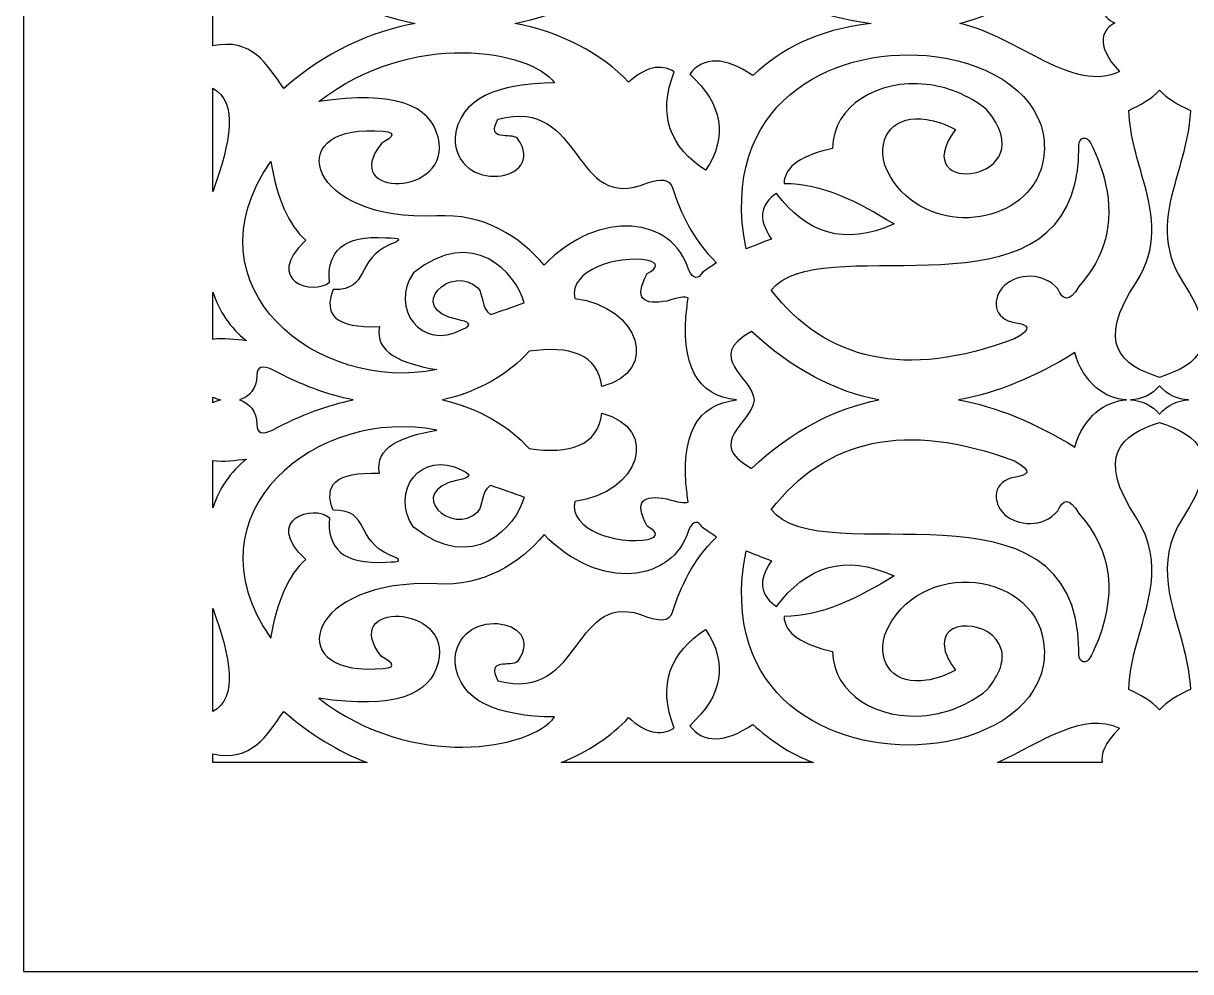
# Model space of a CAD drawing. Header units: millimetres. Extents: x -518 to 482, y -486 to 514.
# Drawn here: x -518 to -4, y -486 to -69 of the extents above; entities that cross this region are included whole.
import ezdxf

# ---------------------------------------------------------------- set-up
doc = ezdxf.new("R2010")
doc.units = ezdxf.units.MM
doc.layers.add('Plan 1', color=7, linetype='Continuous')

msp = doc.modelspace()

# ---------------------------------------------------------------- linework, layer by layer
at = {"layer": 'Plan 1', "color": 17}
for points, knots in [([(-517.87, 514.22), (-517.87, 514.22), (482.13, 514.22), (482.13, 514.22), (482.13, 514.22), (482.13, 514.22), (482.13, -485.78), (482.13, -485.78), (482.13, -485.78), (482.13, -485.78), (-517.87, -485.78), (-517.87, -485.78), (-517.87, -485.78), (-517.87, -485.78), (-517.87, 514.22), (-517.87, 514.22)], [0, 0, 0, 0, 0.2, 0.2, 0.2, 0.2, 0.4, 0.4, 0.4, 0.4, 0.6, 0.6, 0.6, 0.6, 1, 1, 1, 1]), ([(-301.66, -68.57), (-281.15, -72.52), (-263.27, -81.86), (-251.51, -94.49), (-251.51, -94.49), (-244.28, -87.77), (-237.6, -86.21), (-231.46, -89.84), (-231.46, -89.84), (-239.05, -109.25), (-233.03, -123.13), (-217.7, -133.23), (-217.7, -133.23), (-207.68, -118.39), (-209.99, -104.29), (-224.65, -90.92), (-224.65, -90.92), (-218.48, -83.04), (-209.22, -83.23), (-196.87, -91.47), (-196.87, -91.47), (-183.76, -79.66), (-169.29, -71.59), (-144.84, -68.57), (-144.84, -68.57), (-169.29, -65.56), (-183.76, -57.49), (-196.87, -45.68), (-196.87, -45.68), (-209.22, -53.92), (-218.48, -54.1), (-224.65, -46.23), (-224.65, -46.23), (-209.99, -32.86), (-207.68, -18.75), (-217.7, -3.92), (-217.7, -3.92), (-233.03, -14.02), (-239.05, -27.9), (-231.46, -47.31), (-231.46, -47.31), (-237.6, -50.93), (-244.28, -49.38), (-251.51, -42.66), (-251.51, -42.66), (-263.27, -55.29), (-281.15, -64.63), (-301.66, -68.57)], [0, 0, 0, 0, 0.076923, 0.076923, 0.076923, 0.076923, 0.153846, 0.153846, 0.153846, 0.153846, 0.230769, 0.230769, 0.230769, 0.230769, 0.307692, 0.307692, 0.307692, 0.307692, 0.384615, 0.384615, 0.384615, 0.384615, 0.461538, 0.461538, 0.461538, 0.461538, 0.538462, 0.538462, 0.538462, 0.538462, 0.615385, 0.615385, 0.615385, 0.615385, 0.692308, 0.692308, 0.692308, 0.692308, 0.769231, 0.769231, 0.769231, 0.769231, 0.846154, 0.846154, 0.846154, 0.846154, 1, 1, 1, 1]), ([(-434.43, -78.52), (-417.53, -74.77), (-410.74, -86.51), (-403.27, -97.21), (-403.27, -97.21), (-385.36, -81.39), (-365.3, -72.33), (-345.48, -68.57), (-345.48, -68.57), (-365.3, -64.82), (-385.36, -55.76), (-403.27, -39.94), (-403.27, -39.94), (-410.74, -50.63), (-417.53, -62.38), (-434.43, -58.63), (-434.43, -58.63), (-434.43, -58.63), (-434.43, -78.52), (-434.43, -78.52)], [0, 0, 0, 0, 0.166667, 0.166667, 0.166667, 0.166667, 0.333333, 0.333333, 0.333333, 0.333333, 0.5, 0.5, 0.5, 0.5, 0.666667, 0.666667, 0.666667, 0.666667, 1, 1, 1, 1]), ([(-35.48, -89.82), (-47.1, -77.48), (-42.45, -70.84), (-37.6, -68.39), (-37.6, -68.39), (-42.98, -66.07), (-47.98, -59.52), (-35.48, -47.33), (-35.48, -47.33), (-55.67, -37.5), (-79.88, -62.53), (-105.76, -68.57), (-105.76, -68.57), (-79.88, -74.62), (-55.67, -99.65), (-35.48, -89.82)], [0, 0, 0, 0, 0.2, 0.2, 0.2, 0.2, 0.4, 0.4, 0.4, 0.4, 0.6, 0.6, 0.6, 0.6, 1, 1, 1, 1]), ([(-225.01, -177.21), (-222.98, -181.15), (-220.95, -181.42), (-218.93, -178.03), (-218.93, -178.03), (-216.89, -176.66), (-214.87, -175.29), (-212.84, -173.91), (-212.84, -173.91), (-223.68, -163.38), (-228.4, -152.2), (-232.25, -140.93), (-232.25, -140.93), (-233.32, -136.89), (-237.56, -136.9), (-243.27, -138.73), (-243.27, -138.73), (-276.71, -152.93), (-270.79, -100.66), (-309.04, -110.69), (-309.04, -110.69), (-314.37, -121.15), (-303.55, -116.38), (-300.35, -119.21), (-300.35, -119.21), (-286.81, -138.81), (-328.44, -144.11), (-327.87, -118.66), (-327.87, -118.66), (-325.96, -101.47), (-309.21, -95.08), (-284.11, -94.75), (-284.11, -94.75), (-294.39, -80.38), (-346.86, -71), (-387.85, -103), (-387.85, -103), (-354.36, -98.1), (-338.75, -104.51), (-335.4, -118.66), (-335.4, -118.66), (-328.7, -144.95), (-379.52, -145.83), (-360.33, -121.41), (-360.33, -121.41), (-355.18, -118.48), (-352.08, -115.91), (-363.22, -115.92), (-363.22, -115.92), (-404.14, -113.86), (-392.7, -156.05), (-335.99, -153.3), (-335.99, -153.3), (-315.72, -151.97), (-299.06, -162.41), (-288.76, -175.01), (-288.76, -175.01), (-264.22, -149.72), (-231.96, -153.76), (-225.01, -177.21)], [0, 0, 0, 0, 0.0625, 0.0625, 0.0625, 0.0625, 0.125, 0.125, 0.125, 0.125, 0.1875, 0.1875, 0.1875, 0.1875, 0.25, 0.25, 0.25, 0.25, 0.3125, 0.3125, 0.3125, 0.3125, 0.375, 0.375, 0.375, 0.375, 0.4375, 0.4375, 0.4375, 0.4375, 0.5, 0.5, 0.5, 0.5, 0.5625, 0.5625, 0.5625, 0.5625, 0.625, 0.625, 0.625, 0.625, 0.6875, 0.6875, 0.6875, 0.6875, 0.75, 0.75, 0.75, 0.75, 0.8125, 0.8125, 0.8125, 0.8125, 0.875, 0.875, 0.875, 0.875, 1, 1, 1, 1]), ([(-73.26, -139.35), (-73.26, -139.35), (-73.27, -139.35), (-73.27, -139.35), (-73.27, -139.35), (-69.46, -133.54), (-67.66, -126.11), (-69.04, -117.23), (-69.04, -117.23), (-73.27, -97.15), (-95.38, -84.91), (-120.38, -82.76), (-120.38, -82.76), (-120.38, -82.76), (-120.38, -82.76), (-120.38, -82.76), (-120.38, -82.76), (-162.29, -79.15), (-212.33, -103.93), (-199.87, -167.8), (-199.87, -167.8), (-194.29, -165.64), (-192.42, -164.92), (-188.7, -163.49), (-188.7, -163.49), (-195.3, -153.85), (-192.93, -147.79), (-186.48, -143.37), (-186.48, -143.37), (-173.4, -160.68), (-156.7, -166.87), (-134.71, -156.81), (-134.71, -156.81), (-150.58, -147.04), (-166.56, -138.95), (-183.13, -138.97), (-183.13, -138.97), (-182.94, -131.42), (-175, -126.57), (-161.75, -123.58), (-161.75, -123.58), (-161.63, -104.84), (-141.77, -93.05), (-120.38, -95.45), (-120.38, -95.45), (-120.38, -95.45), (-120.38, -95.45), (-120.38, -95.45), (-120.38, -95.45), (-111.42, -96.46), (-102.19, -99.96), (-94.02, -106.48), (-94.02, -106.48), (-66.76, -138.28), (-130.6, -146.13), (-107.67, -115.27), (-107.67, -115.27), (-112.28, -112.9), (-116.55, -111.48), (-120.38, -110.89), (-120.38, -110.89), (-120.38, -110.89), (-120.38, -110.89), (-120.38, -110.89), (-120.38, -110.89), (-134.25, -108.75), (-142.26, -117.5), (-138.82, -130.91), (-138.82, -130.91), (-126.87, -160.19), (-86.99, -160.28), (-73.26, -139.35)], [0, 0, 0, 0, 0.052632, 0.052632, 0.052632, 0.052632, 0.105263, 0.105263, 0.105263, 0.105263, 0.157895, 0.157895, 0.157895, 0.157895, 0.210526, 0.210526, 0.210526, 0.210526, 0.263158, 0.263158, 0.263158, 0.263158, 0.315789, 0.315789, 0.315789, 0.315789, 0.368421, 0.368421, 0.368421, 0.368421, 0.421053, 0.421053, 0.421053, 0.421053, 0.473684, 0.473684, 0.473684, 0.473684, 0.526316, 0.526316, 0.526316, 0.526316, 0.578947, 0.578947, 0.578947, 0.578947, 0.631579, 0.631579, 0.631579, 0.631579, 0.684211, 0.684211, 0.684211, 0.684211, 0.736842, 0.736842, 0.736842, 0.736842, 0.789474, 0.789474, 0.789474, 0.789474, 0.842105, 0.842105, 0.842105, 0.842105, 0.894737, 0.894737, 0.894737, 0.894737, 1, 1, 1, 1]), ([(-434.43, -142.52), (-434.41, -142.42), (-434.38, -142.32), (-434.36, -142.22), (-434.36, -142.22), (-426.61, -120.9), (-423.39, -103.24), (-434.43, -97.1), (-434.43, -97.1), (-434.43, -97.1), (-434.43, -142.52), (-434.43, -142.52)], [0, 0, 0, 0, 0.25, 0.25, 0.25, 0.25, 0.5, 0.5, 0.5, 0.5, 1, 1, 1, 1]), ([(-17.88, -97.93), (-21.21, -101.66), (-26.12, -104.39), (-31.43, -106.86), (-31.43, -106.86), (-30.97, -118.37), (-27.33, -128.98), (-24.53, -139.35), (-24.53, -139.35), (-24.53, -139.35), (-24.52, -139.35), (-24.52, -139.35), (-24.52, -139.35), (-20.7, -153.49), (-18.44, -167.19), (-27.95, -182.13), (-27.95, -182.13), (-46.39, -210.01), (-34.78, -218.85), (-17.87, -224.34), (-17.87, -224.34), (-0.97, -218.85), (10.64, -210.01), (-7.79, -182.13), (-7.79, -182.13), (-17.31, -167.19), (-15.05, -153.49), (-11.23, -139.35), (-11.23, -139.35), (-11.23, -139.35), (-11.23, -139.35), (-11.23, -139.35), (-11.23, -139.35), (-8.43, -128.98), (-4.79, -118.37), (-4.33, -106.86), (-4.33, -106.86), (-9.64, -104.39), (-14.55, -101.66), (-17.88, -97.93)], [0, 0, 0, 0, 0.090909, 0.090909, 0.090909, 0.090909, 0.181818, 0.181818, 0.181818, 0.181818, 0.272727, 0.272727, 0.272727, 0.272727, 0.363636, 0.363636, 0.363636, 0.363636, 0.454545, 0.454545, 0.454545, 0.454545, 0.545455, 0.545455, 0.545455, 0.545455, 0.636364, 0.636364, 0.636364, 0.636364, 0.727273, 0.727273, 0.727273, 0.727273, 0.818182, 0.818182, 0.818182, 0.818182, 1, 1, 1, 1]), ([(-41.62, -139.35), (-41.62, -139.35), (-41.62, -139.35), (-41.62, -139.35), (-41.62, -139.35), (-42.92, -133.52), (-45.11, -127.45), (-48.21, -121.14), (-48.21, -121.14), (-49.95, -117.76), (-53.48, -118.58), (-53.42, -122.24), (-53.42, -122.24), (-53.34, -128.71), (-53.96, -134.38), (-55.17, -139.35), (-55.17, -139.35), (-55.17, -139.35), (-55.16, -139.35), (-55.16, -139.35), (-55.16, -139.35), (-69.56, -198.5), (-168.06, -159.4), (-188.78, -185.98), (-188.78, -185.98), (-164.75, -216.79), (-129.82, -225.46), (-81.76, -207.41), (-81.76, -207.41), (-72.95, -202.58), (-76.19, -201.18), (-81.18, -200.27), (-81.18, -200.27), (-91.31, -198.92), (-92.01, -189.17), (-85.9, -183.72), (-85.9, -183.72), (-80.52, -178.92), (-69.27, -177.68), (-62.66, -185.43), (-62.66, -185.43), (-60.48, -190.48), (-57.65, -191.66), (-53.41, -184.33), (-53.41, -184.33), (-41.78, -171.37), (-37.84, -156.38), (-41.62, -139.35)], [0, 0, 0, 0, 0.076923, 0.076923, 0.076923, 0.076923, 0.153846, 0.153846, 0.153846, 0.153846, 0.230769, 0.230769, 0.230769, 0.230769, 0.307692, 0.307692, 0.307692, 0.307692, 0.384615, 0.384615, 0.384615, 0.384615, 0.461538, 0.461538, 0.461538, 0.461538, 0.538462, 0.538462, 0.538462, 0.538462, 0.615385, 0.615385, 0.615385, 0.615385, 0.692308, 0.692308, 0.692308, 0.692308, 0.769231, 0.769231, 0.769231, 0.769231, 0.846154, 0.846154, 0.846154, 0.846154, 1, 1, 1, 1]), ([(-335.99, -220.91), (-351.61, -218.17), (-363.35, -213.5), (-361.18, -201.95), (-361.18, -201.95), (-380.67, -202.77), (-385.94, -196.63), (-381.48, -185.73), (-381.48, -185.73), (-365.05, -186), (-371.81, -172.26), (-356.55, -165.94), (-356.55, -165.94), (-350.95, -163.83), (-351.53, -162.83), (-358.29, -162.92), (-358.29, -162.92), (-377.27, -161.63), (-384.32, -169.06), (-383.22, -182.43), (-383.22, -182.43), (-389.88, -188.43), (-412.78, -182.14), (-393.63, -164.02), (-393.63, -164.02), (-401.08, -157.24), (-406.19, -145.69), (-409, -129.38), (-409, -129.38), (-447.57, -184.85), (-387.81, -231.6), (-335.99, -220.91)], [0, 0, 0, 0, 0.111111, 0.111111, 0.111111, 0.111111, 0.222222, 0.222222, 0.222222, 0.222222, 0.333333, 0.333333, 0.333333, 0.333333, 0.444444, 0.444444, 0.444444, 0.444444, 0.555556, 0.555556, 0.555556, 0.555556, 0.666667, 0.666667, 0.666667, 0.666667, 0.777778, 0.777778, 0.777778, 0.777778, 1, 1, 1, 1]), ([(-326.71, -198.92), (-322.35, -199.84), (-319.25, -200.93), (-324.97, -203.32), (-324.97, -203.32), (-342.44, -212.78), (-357.15, -193.86), (-346.12, -178.31), (-346.12, -178.31), (-320.04, -157.31), (-301.07, -178.32), (-297.45, -191.5), (-297.45, -191.5), (-302.37, -193.24), (-307.3, -194.98), (-312.23, -196.72), (-312.23, -196.72), (-316.55, -193.72), (-315.36, -187.48), (-317.77, -185.12), (-317.77, -185.12), (-329.41, -173.74), (-350.42, -194.05), (-326.71, -198.92)], [0, 0, 0, 0, 0.142857, 0.142857, 0.142857, 0.142857, 0.285714, 0.285714, 0.285714, 0.285714, 0.428571, 0.428571, 0.428571, 0.428571, 0.571429, 0.571429, 0.571429, 0.571429, 0.714286, 0.714286, 0.714286, 0.714286, 1, 1, 1, 1]), ([(-203.99, -234.24), (-221.61, -236.07), (-228.9, -249.78), (-225.83, -275.39), (-225.83, -275.39), (-225.83, -275.39), (-225.83, -275.39), (-225.83, -275.39), (-225.83, -275.39), (-225.83, -275.39), (-225.83, -275.39), (-225.83, -275.39), (-225.83, -275.39), (-225.68, -276.62), (-225.51, -277.88), (-225.31, -279.17), (-225.31, -279.17), (-226.65, -279.83), (-229.93, -279.28), (-234.75, -277.76), (-234.75, -277.76), (-244.71, -276), (-249.6, -278.36), (-243.33, -289.79), (-243.33, -289.79), (-238.56, -292.46), (-238.42, -294.4), (-242.92, -295.61), (-242.92, -295.61), (-256.84, -298.1), (-277.76, -291.31), (-275.24, -278.93), (-275.24, -278.93), (-246.6, -275.17), (-237.33, -246.72), (-263.38, -240.12), (-263.38, -240.12), (-264.87, -254.42), (-277.69, -258.23), (-295.29, -255.64), (-295.29, -255.64), (-304.24, -245.7), (-317.4, -237.81), (-333.44, -234.24), (-333.44, -234.24), (-317.4, -230.68), (-304.24, -222.79), (-295.29, -212.84), (-295.29, -212.84), (-277.69, -210.26), (-264.87, -214.07), (-263.38, -228.37), (-263.38, -228.37), (-237.33, -221.77), (-246.6, -193.31), (-275.24, -189.56), (-275.24, -189.56), (-277.76, -177.18), (-256.84, -170.39), (-242.92, -172.88), (-242.92, -172.88), (-238.42, -174.08), (-238.56, -176.02), (-243.33, -178.7), (-243.33, -178.7), (-249.6, -190.13), (-244.71, -192.49), (-234.75, -190.73), (-234.75, -190.73), (-229.93, -189.21), (-226.65, -188.65), (-225.31, -189.32), (-225.31, -189.32), (-225.51, -190.6), (-225.68, -191.86), (-225.83, -193.09), (-225.83, -193.09), (-225.83, -193.09), (-225.83, -193.1), (-225.83, -193.1), (-225.83, -193.1), (-225.83, -193.1), (-225.83, -193.09), (-225.83, -193.09), (-225.83, -193.09), (-228.9, -218.71), (-221.61, -232.42), (-203.99, -234.24)], [0, 0, 0, 0, 0.043478, 0.043478, 0.043478, 0.043478, 0.086957, 0.086957, 0.086957, 0.086957, 0.130435, 0.130435, 0.130435, 0.130435, 0.173913, 0.173913, 0.173913, 0.173913, 0.217391, 0.217391, 0.217391, 0.217391, 0.26087, 0.26087, 0.26087, 0.26087, 0.304348, 0.304348, 0.304348, 0.304348, 0.347826, 0.347826, 0.347826, 0.347826, 0.391304, 0.391304, 0.391304, 0.391304, 0.434783, 0.434783, 0.434783, 0.434783, 0.478261, 0.478261, 0.478261, 0.478261, 0.521739, 0.521739, 0.521739, 0.521739, 0.565217, 0.565217, 0.565217, 0.565217, 0.608696, 0.608696, 0.608696, 0.608696, 0.652174, 0.652174, 0.652174, 0.652174, 0.695652, 0.695652, 0.695652, 0.695652, 0.73913, 0.73913, 0.73913, 0.73913, 0.782609, 0.782609, 0.782609, 0.782609, 0.826087, 0.826087, 0.826087, 0.826087, 0.869565, 0.869565, 0.869565, 0.869565, 0.913043, 0.913043, 0.913043, 0.913043, 1, 1, 1, 1]), ([(-434.43, -207.62), (-429.95, -206.8), (-424.38, -207.79), (-419.64, -208.19), (-419.64, -208.19), (-426.95, -202.52), (-431.71, -195.19), (-434.43, -186.79), (-434.43, -186.79), (-434.43, -186.79), (-434.43, -207.62), (-434.43, -207.62)], [0, 0, 0, 0, 0.25, 0.25, 0.25, 0.25, 0.5, 0.5, 0.5, 0.5, 1, 1, 1, 1]), ([(-141.35, -234.24), (-160.74, -237.87), (-179.46, -247.76), (-197.46, -264.37), (-197.46, -264.37), (-218.35, -252.72), (-196.96, -244.33), (-196.31, -234.34), (-196.31, -234.34), (-196.31, -234.34), (-196.3, -234.33), (-196.3, -234.33), (-196.3, -234.33), (-196.3, -234.3), (-196.31, -234.27), (-196.31, -234.24), (-196.31, -234.24), (-196.31, -234.21), (-196.3, -234.18), (-196.3, -234.15), (-196.3, -234.15), (-196.3, -234.15), (-196.31, -234.15), (-196.31, -234.15), (-196.31, -234.15), (-196.96, -224.16), (-218.35, -215.76), (-197.46, -204.11), (-197.46, -204.11), (-179.46, -220.73), (-160.74, -230.61), (-141.35, -234.24)], [0, 0, 0, 0, 0.111111, 0.111111, 0.111111, 0.111111, 0.222222, 0.222222, 0.222222, 0.222222, 0.333333, 0.333333, 0.333333, 0.333333, 0.444444, 0.444444, 0.444444, 0.444444, 0.555556, 0.555556, 0.555556, 0.555556, 0.666667, 0.666667, 0.666667, 0.666667, 0.777778, 0.777778, 0.777778, 0.777778, 1, 1, 1, 1]), ([(-32.41, -234.24), (-41.65, -234.66), (-51.46, -241.58), (-55.15, -255.03), (-55.15, -255.03), (-72.63, -244.22), (-89.71, -237.2), (-106.34, -234.24), (-106.34, -234.24), (-89.71, -231.29), (-72.63, -224.27), (-55.15, -213.45), (-55.15, -213.45), (-51.46, -226.91), (-41.65, -233.83), (-32.41, -234.24)], [0, 0, 0, 0, 0.2, 0.2, 0.2, 0.2, 0.4, 0.4, 0.4, 0.4, 0.6, 0.6, 0.6, 0.6, 1, 1, 1, 1]), ([(-372.69, -234.24), (-383.96, -236.53), (-395.87, -240.8), (-408.18, -247.49), (-408.18, -247.49), (-412.81, -249.65), (-415.13, -248.87), (-415.13, -245.17), (-415.13, -245.17), (-415.13, -239.05), (-418.43, -235.52), (-422.8, -234.24), (-422.8, -234.24), (-418.43, -232.97), (-415.13, -229.43), (-415.13, -223.32), (-415.13, -223.32), (-415.13, -219.61), (-412.81, -218.84), (-408.18, -220.99), (-408.18, -220.99), (-395.87, -227.69), (-383.96, -231.96), (-372.69, -234.24)], [0, 0, 0, 0, 0.142857, 0.142857, 0.142857, 0.142857, 0.285714, 0.285714, 0.285714, 0.285714, 0.428571, 0.428571, 0.428571, 0.428571, 0.571429, 0.571429, 0.571429, 0.571429, 0.714286, 0.714286, 0.714286, 0.714286, 1, 1, 1, 1]), ([(-17.88, -240.47), (-21.18, -236.53), (-25.8, -234.45), (-30.69, -234.24), (-30.69, -234.24), (-25.8, -234.03), (-21.18, -231.96), (-17.88, -228.01), (-17.88, -228.01), (-14.58, -231.95), (-9.97, -234.03), (-5.08, -234.24), (-5.08, -234.24), (-9.97, -234.46), (-14.58, -236.54), (-17.88, -240.47)], [0, 0, 0, 0, 0.2, 0.2, 0.2, 0.2, 0.4, 0.4, 0.4, 0.4, 0.6, 0.6, 0.6, 0.6, 1, 1, 1, 1]), ([(-434.43, -235.48), (-433.33, -234.95), (-432.19, -234.54), (-431.03, -234.24), (-431.03, -234.24), (-432.19, -233.95), (-433.33, -233.53), (-434.43, -233.01), (-434.43, -233.01), (-434.43, -233.01), (-434.43, -235.48), (-434.43, -235.48)], [0, 0, 0, 0, 0.25, 0.25, 0.25, 0.25, 0.5, 0.5, 0.5, 0.5, 1, 1, 1, 1]), ([(-335.99, -247.58), (-351.61, -250.32), (-363.35, -254.99), (-361.18, -266.54), (-361.18, -266.54), (-380.67, -265.72), (-385.94, -271.85), (-381.48, -282.76), (-381.48, -282.76), (-365.05, -282.48), (-371.81, -296.23), (-356.55, -302.55), (-356.55, -302.55), (-350.95, -304.66), (-351.53, -305.66), (-358.29, -305.57), (-358.29, -305.57), (-377.27, -306.85), (-384.32, -299.43), (-383.22, -286.06), (-383.22, -286.06), (-389.88, -280.06), (-412.78, -286.35), (-393.63, -304.47), (-393.63, -304.47), (-401.08, -311.25), (-406.19, -322.8), (-409, -339.1), (-409, -339.1), (-447.57, -283.64), (-387.81, -236.89), (-335.99, -247.58)], [0, 0, 0, 0, 0.111111, 0.111111, 0.111111, 0.111111, 0.222222, 0.222222, 0.222222, 0.222222, 0.333333, 0.333333, 0.333333, 0.333333, 0.444444, 0.444444, 0.444444, 0.444444, 0.555556, 0.555556, 0.555556, 0.555556, 0.666667, 0.666667, 0.666667, 0.666667, 0.777778, 0.777778, 0.777778, 0.777778, 1, 1, 1, 1]), ([(-53.44, -343.94), (-53.43, -344.71), (-53.41, -345.46), (-53.42, -346.25), (-53.42, -346.25), (-53.48, -349.91), (-49.95, -350.73), (-48.21, -347.35), (-48.21, -347.35), (-47.65, -346.2), (-47.12, -345.07), (-46.61, -343.94), (-46.61, -343.94), (-46.61, -343.94), (-46.61, -343.94), (-46.61, -343.94), (-46.61, -343.94), (-36.24, -320.68), (-38.51, -300.75), (-53.41, -284.16), (-53.41, -284.16), (-57.65, -276.83), (-60.48, -278.01), (-62.66, -283.06), (-62.66, -283.06), (-69.27, -290.81), (-80.52, -289.57), (-85.9, -284.76), (-85.9, -284.76), (-92.01, -279.32), (-91.31, -269.57), (-81.18, -268.22), (-81.18, -268.22), (-76.19, -267.31), (-72.95, -265.91), (-81.76, -261.08), (-81.76, -261.08), (-129.82, -243.03), (-164.75, -251.7), (-188.78, -282.51), (-188.78, -282.51), (-166.53, -311.06), (-54.59, -263.87), (-53.43, -343.94), (-53.43, -343.94), (-53.43, -343.94), (-53.44, -343.94), (-53.44, -343.94)], [0, 0, 0, 0, 0.076923, 0.076923, 0.076923, 0.076923, 0.153846, 0.153846, 0.153846, 0.153846, 0.230769, 0.230769, 0.230769, 0.230769, 0.307692, 0.307692, 0.307692, 0.307692, 0.384615, 0.384615, 0.384615, 0.384615, 0.461538, 0.461538, 0.461538, 0.461538, 0.538462, 0.538462, 0.538462, 0.538462, 0.615385, 0.615385, 0.615385, 0.615385, 0.692308, 0.692308, 0.692308, 0.692308, 0.769231, 0.769231, 0.769231, 0.769231, 0.846154, 0.846154, 0.846154, 0.846154, 1, 1, 1, 1]), ([(-28.61, -343.94), (-30.04, -349.65), (-31.19, -355.51), (-31.43, -361.63), (-31.43, -361.63), (-26.12, -364.1), (-21.21, -366.83), (-17.88, -370.56), (-17.88, -370.56), (-14.55, -366.83), (-9.64, -364.1), (-4.33, -361.63), (-4.33, -361.63), (-4.57, -355.51), (-5.72, -349.65), (-7.15, -343.94), (-7.15, -343.94), (-7.15, -343.94), (-7.15, -343.94), (-7.15, -343.94), (-7.15, -343.94), (-12.11, -324.26), (-20.57, -306.43), (-7.79, -286.35), (-7.79, -286.35), (10.64, -258.48), (-0.97, -249.64), (-17.87, -244.14), (-17.87, -244.14), (-34.78, -249.64), (-46.39, -258.48), (-27.95, -286.35), (-27.95, -286.35), (-15.17, -306.43), (-23.64, -324.26), (-28.6, -343.94), (-28.6, -343.94), (-28.6, -343.94), (-28.61, -343.94), (-28.61, -343.94)], [0, 0, 0, 0, 0.090909, 0.090909, 0.090909, 0.090909, 0.181818, 0.181818, 0.181818, 0.181818, 0.272727, 0.272727, 0.272727, 0.272727, 0.363636, 0.363636, 0.363636, 0.363636, 0.454545, 0.454545, 0.454545, 0.454545, 0.545455, 0.545455, 0.545455, 0.545455, 0.636364, 0.636364, 0.636364, 0.636364, 0.727273, 0.727273, 0.727273, 0.727273, 0.818182, 0.818182, 0.818182, 0.818182, 1, 1, 1, 1]), ([(-326.71, -269.56), (-322.35, -268.65), (-319.25, -267.55), (-324.97, -265.17), (-324.97, -265.17), (-342.44, -255.71), (-357.15, -274.63), (-346.12, -290.18), (-346.12, -290.18), (-320.04, -311.18), (-301.07, -290.16), (-297.45, -276.99), (-297.45, -276.99), (-302.37, -275.24), (-307.3, -273.5), (-312.23, -271.76), (-312.23, -271.76), (-316.55, -274.77), (-315.36, -281), (-317.77, -283.37), (-317.77, -283.37), (-329.41, -294.75), (-350.42, -274.44), (-326.71, -269.56)], [0, 0, 0, 0, 0.142857, 0.142857, 0.142857, 0.142857, 0.285714, 0.285714, 0.285714, 0.285714, 0.428571, 0.428571, 0.428571, 0.428571, 0.571429, 0.571429, 0.571429, 0.571429, 0.714286, 0.714286, 0.714286, 0.714286, 1, 1, 1, 1]), ([(-434.43, -281.7), (-431.71, -273.3), (-426.95, -265.97), (-419.64, -260.3), (-419.64, -260.3), (-424.38, -260.7), (-429.95, -261.68), (-434.43, -260.87), (-434.43, -260.87), (-434.43, -260.87), (-434.43, -281.7), (-434.43, -281.7)], [0, 0, 0, 0, 0.25, 0.25, 0.25, 0.25, 0.5, 0.5, 0.5, 0.5, 1, 1, 1, 1]), ([(-225.01, -291.28), (-222.98, -287.34), (-220.95, -287.06), (-218.93, -290.45), (-218.93, -290.45), (-216.89, -291.83), (-214.87, -293.2), (-212.84, -294.58), (-212.84, -294.58), (-223.68, -305.11), (-228.4, -316.29), (-232.25, -327.56), (-232.25, -327.56), (-233.32, -331.59), (-237.56, -331.59), (-243.27, -329.76), (-243.27, -329.76), (-276.71, -315.55), (-270.79, -367.83), (-309.04, -357.8), (-309.04, -357.8), (-314.37, -347.34), (-303.55, -352.11), (-300.35, -349.27), (-300.35, -349.27), (-286.81, -329.68), (-328.44, -324.38), (-327.87, -349.82), (-327.87, -349.82), (-325.96, -367.01), (-309.21, -373.41), (-284.11, -373.74), (-284.11, -373.74), (-294.39, -388.1), (-346.86, -397.48), (-387.85, -365.49), (-387.85, -365.49), (-354.36, -370.39), (-338.75, -363.98), (-335.4, -349.82), (-335.4, -349.82), (-328.7, -323.54), (-379.52, -322.66), (-360.33, -347.08), (-360.33, -347.08), (-355.18, -350.01), (-352.08, -352.58), (-363.22, -352.57), (-363.22, -352.57), (-404.14, -354.62), (-392.7, -312.44), (-335.99, -315.19), (-335.99, -315.19), (-315.72, -316.52), (-299.06, -306.07), (-288.76, -293.48), (-288.76, -293.48), (-264.22, -318.76), (-231.96, -314.73), (-225.01, -291.28)], [0, 0, 0, 0, 0.0625, 0.0625, 0.0625, 0.0625, 0.125, 0.125, 0.125, 0.125, 0.1875, 0.1875, 0.1875, 0.1875, 0.25, 0.25, 0.25, 0.25, 0.3125, 0.3125, 0.3125, 0.3125, 0.375, 0.375, 0.375, 0.375, 0.4375, 0.4375, 0.4375, 0.4375, 0.5, 0.5, 0.5, 0.5, 0.5625, 0.5625, 0.5625, 0.5625, 0.625, 0.625, 0.625, 0.625, 0.6875, 0.6875, 0.6875, 0.6875, 0.75, 0.75, 0.75, 0.75, 0.8125, 0.8125, 0.8125, 0.8125, 0.875, 0.875, 0.875, 0.875, 1, 1, 1, 1]), ([(-120.38, -385.73), (-120.38, -385.73), (-120.38, -385.73), (-120.38, -385.73), (-120.38, -385.73), (-95.38, -383.58), (-73.27, -371.33), (-69.04, -351.26), (-69.04, -351.26), (-68.64, -348.7), (-68.51, -346.26), (-68.61, -343.94), (-68.61, -343.94), (-68.61, -343.94), (-68.6, -343.94), (-68.6, -343.94), (-68.6, -343.94), (-70.13, -309.31), (-124.51, -302.51), (-138.82, -337.58), (-138.82, -337.58), (-142.26, -350.99), (-134.25, -359.74), (-120.38, -357.6), (-120.38, -357.6), (-120.38, -357.6), (-120.38, -357.6), (-120.38, -357.6), (-120.38, -357.6), (-116.55, -357.01), (-112.28, -355.59), (-107.67, -353.21), (-107.67, -353.21), (-110.36, -349.6), (-111.84, -346.52), (-112.43, -343.94), (-112.43, -343.94), (-112.43, -343.94), (-112.43, -343.94), (-112.43, -343.94), (-112.43, -343.94), (-115.7, -329.63), (-91.06, -330.99), (-87.53, -343.94), (-87.53, -343.94), (-87.53, -343.94), (-87.54, -343.94), (-87.54, -343.94), (-87.54, -343.94), (-86.28, -348.55), (-87.7, -354.64), (-94.02, -362.01), (-94.02, -362.01), (-102.19, -368.53), (-111.42, -372.03), (-120.38, -373.03), (-120.38, -373.03), (-120.38, -373.03), (-120.38, -373.03), (-120.38, -373.03), (-120.38, -373.03), (-141.77, -375.44), (-161.63, -363.65), (-161.75, -344.91), (-161.75, -344.91), (-175, -341.92), (-182.94, -337.07), (-183.13, -329.52), (-183.13, -329.52), (-166.56, -329.54), (-150.58, -321.45), (-134.71, -311.68), (-134.71, -311.68), (-156.7, -301.62), (-173.4, -307.81), (-186.48, -325.12), (-186.48, -325.12), (-192.93, -320.69), (-195.3, -314.64), (-188.7, -305), (-188.7, -305), (-192.42, -303.56), (-194.29, -302.84), (-199.87, -300.69), (-199.87, -300.69), (-212.33, -364.56), (-162.29, -389.33), (-120.38, -385.73)], [0, 0, 0, 0, 0.043478, 0.043478, 0.043478, 0.043478, 0.086957, 0.086957, 0.086957, 0.086957, 0.130435, 0.130435, 0.130435, 0.130435, 0.173913, 0.173913, 0.173913, 0.173913, 0.217391, 0.217391, 0.217391, 0.217391, 0.26087, 0.26087, 0.26087, 0.26087, 0.304348, 0.304348, 0.304348, 0.304348, 0.347826, 0.347826, 0.347826, 0.347826, 0.391304, 0.391304, 0.391304, 0.391304, 0.434783, 0.434783, 0.434783, 0.434783, 0.478261, 0.478261, 0.478261, 0.478261, 0.521739, 0.521739, 0.521739, 0.521739, 0.565217, 0.565217, 0.565217, 0.565217, 0.608696, 0.608696, 0.608696, 0.608696, 0.652174, 0.652174, 0.652174, 0.652174, 0.695652, 0.695652, 0.695652, 0.695652, 0.73913, 0.73913, 0.73913, 0.73913, 0.782609, 0.782609, 0.782609, 0.782609, 0.826087, 0.826087, 0.826087, 0.826087, 0.869565, 0.869565, 0.869565, 0.869565, 0.913043, 0.913043, 0.913043, 0.913043, 1, 1, 1, 1]), ([(-434.43, -371.39), (-423.39, -365.25), (-426.61, -347.59), (-434.36, -326.27), (-434.36, -326.27), (-434.38, -326.17), (-434.41, -326.06), (-434.43, -325.96), (-434.43, -325.96), (-434.43, -325.96), (-434.43, -371.39), (-434.43, -371.39)], [0, 0, 0, 0, 0.25, 0.25, 0.25, 0.25, 0.5, 0.5, 0.5, 0.5, 1, 1, 1, 1]), ([(-170.24, -393.83), (-180.81, -389.73), (-189.08, -384.04), (-196.87, -377.02), (-196.87, -377.02), (-209.22, -385.26), (-218.48, -385.44), (-224.65, -377.57), (-224.65, -377.57), (-209.99, -364.2), (-207.68, -350.09), (-217.7, -335.26), (-217.7, -335.26), (-233.03, -345.36), (-239.05, -359.24), (-231.46, -378.65), (-231.46, -378.65), (-237.6, -382.27), (-244.28, -380.72), (-251.51, -374), (-251.51, -374), (-259.13, -382.18), (-269.33, -388.98), (-281.15, -393.83), (-281.15, -393.83), (-281.15, -393.83), (-170.24, -393.83), (-170.24, -393.83)], [0, 0, 0, 0, 0.125, 0.125, 0.125, 0.125, 0.25, 0.25, 0.25, 0.25, 0.375, 0.375, 0.375, 0.375, 0.5, 0.5, 0.5, 0.5, 0.625, 0.625, 0.625, 0.625, 0.75, 0.75, 0.75, 0.75, 1, 1, 1, 1]), ([(-366.58, -393.83), (-379.28, -388.86), (-391.72, -381.48), (-403.27, -371.28), (-403.27, -371.28), (-410.74, -381.97), (-417.53, -393.72), (-434.43, -389.97), (-434.43, -389.97), (-434.43, -389.97), (-434.43, -393.83), (-434.43, -393.83), (-434.43, -393.83), (-434.43, -393.83), (-366.58, -393.83), (-366.58, -393.83)], [0, 0, 0, 0, 0.2, 0.2, 0.2, 0.2, 0.4, 0.4, 0.4, 0.4, 0.6, 0.6, 0.6, 0.6, 1, 1, 1, 1]), ([(-43.09, -393.83), (-43.92, -390.31), (-42.31, -385.33), (-35.48, -378.67), (-35.48, -378.67), (-51.28, -370.97), (-69.55, -384.63), (-89.15, -393.83), (-89.15, -393.83), (-89.15, -393.83), (-43.09, -393.83), (-43.09, -393.83)], [0, 0, 0, 0, 0.25, 0.25, 0.25, 0.25, 0.5, 0.5, 0.5, 0.5, 1, 1, 1, 1])]:
    msp.add_open_spline(points, degree=3, knots=knots, dxfattribs=at)

doc.saveas('drawing.dxf')
